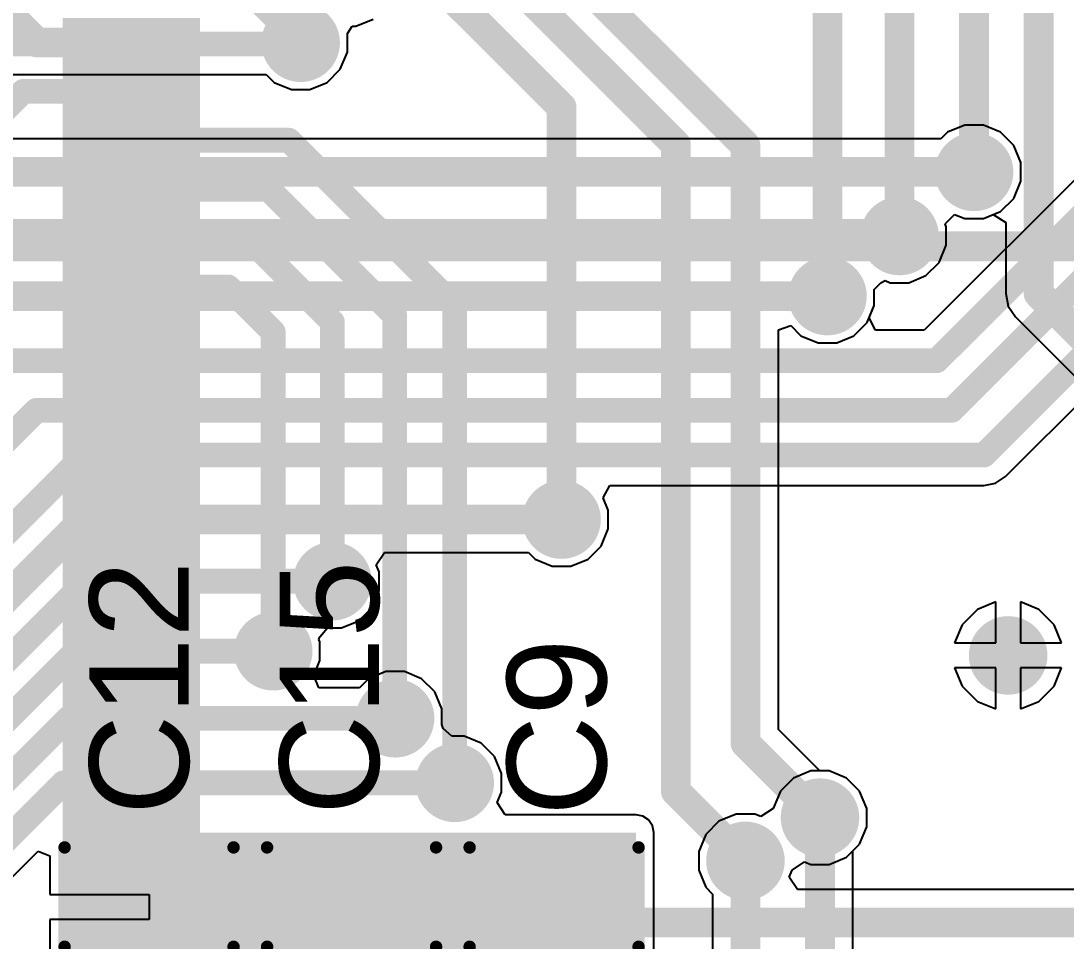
# Model space of a CAD drawing. Header units: millimetres. Extents: x -1231 to 5080, y -1243 to 680.
# Drawn here: x 71.66 to 82.35, y 16.54 to 25.95 of the extents above; entities that cross this region are included whole.
import ezdxf

# ---------------------------------------------------------------- set-up
doc = ezdxf.new("R2010")
doc.units = ezdxf.units.MM
for name, color, linetype in [('BottomLayer', 5, 'Continuous'), ('BottomPaste', 16, 'Continuous'), ('BottomSolder', 6, 'Continuous'), ('Mechanical1', 6, 'Continuous'), ('TopLayer', 1, 'Continuous'), ('TopOverlay', 2, 'Continuous'), ('TopPaste', 8, 'Continuous'), ('TopSolder', 216, 'Continuous'), ('ViaHoleLayer', 16, 'Continuous')]:
    doc.layers.add(name, color=color, linetype=linetype)
doc.styles.add('Arial', font='arial.ttf', dxfattribs={"height": 0.2})

# ---------------------------------------------------------------- blocks, each defined once
blk = doc.blocks.new('LQFP_100_B_37')
at = {"layer": 'BottomLayer'}
for points in [[(-2.84999938, -7.14999967), (-2.84999938, -8.34999981), (-3.14999878, -8.34999981), (-3.14999878, -7.14999967)], [(-2.35000038, -7.14999967), (-2.35000038, -8.34999981), (-2.64999978, -8.34999981), (-2.64999978, -7.14999967)], [(-1.84999884, -7.14999967), (-1.84999884, -8.34999981), (-2.14999824, -8.34999981), (-2.14999824, -7.14999967)], [(-1.34999984, -7.14999967), (-1.34999984, -8.34999981), (-1.64999924, -8.34999981), (-1.64999924, -7.14999967)], [(-0.8500008399999999, -7.14999967), (-0.8500008399999999, -8.34999981), (-1.15000024, -8.34999981), (-1.15000024, -7.14999967)], [(-0.3499993, -7.14999967), (-0.3499993, -8.34999981), (-0.6499986999999999, -8.34999981), (-0.6499986999999999, -7.14999967)], [(0.1499997, -7.14999967), (0.1499997, -8.34999981), (-0.1499997, -8.34999981), (-0.1499997, -7.14999967)], [(0.65000124, -7.14999967), (0.65000124, -8.34999981), (0.35000184, -8.34999981), (0.35000184, -7.14999967)], [(1.15000024, -7.14999967), (1.15000024, -8.34999981), (0.8500008399999999, -8.34999981), (0.8500008399999999, -7.14999967)], [(1.64999924, -7.14999967), (1.64999924, -8.34999981), (1.34999984, -8.34999981), (1.34999984, -7.14999967)], [(2.15000078, -7.14999967), (2.15000078, -8.34999981), (1.85000138, -8.34999981), (1.85000138, -7.14999967)], [(2.64999978, -7.14999967), (2.64999978, -8.34999981), (2.35000038, -8.34999981), (2.35000038, -7.14999967)], [(3.15000132, -7.14999967), (3.15000132, -8.34999981), (2.85000192, -8.34999981), (2.85000192, -7.14999967)], [(3.65000032, -7.14999967), (3.65000032, -8.34999981), (3.35000092, -8.34999981), (3.35000092, -7.14999967)], [(4.14999932, -7.14999967), (4.14999932, -8.34999981), (3.84999992, -8.34999981), (3.84999992, -7.14999967)], [(4.65000086, -7.14999967), (4.65000086, -8.34999981), (4.35000146, -8.34999981), (4.35000146, -7.14999967)], [(5.149999859999999, -7.14999967), (5.149999859999999, -8.34999981), (4.85000046, -8.34999981), (4.85000046, -7.14999967)], [(5.6500014, -7.14999967), (5.6500014, -8.34999981), (5.350002, -8.34999981), (5.350002, -7.14999967)], [(6.1500004, -7.14999967), (6.1500004, -8.34999981), (5.850001, -8.34999981), (5.850001, -7.14999967)]]:
    blk.add_hatch(color=5, dxfattribs=at).paths.add_polyline_path(points)
at = {"layer": 'BottomPaste'}
for points in [[(-2.84999938, -7.14999967), (-2.84999938, -8.34999981), (-3.14999878, -8.34999981), (-3.14999878, -7.14999967)], [(-2.35000038, -7.14999967), (-2.35000038, -8.34999981), (-2.64999978, -8.34999981), (-2.64999978, -7.14999967)], [(-1.84999884, -7.14999967), (-1.84999884, -8.34999981), (-2.14999824, -8.34999981), (-2.14999824, -7.14999967)], [(-1.34999984, -7.14999967), (-1.34999984, -8.34999981), (-1.64999924, -8.34999981), (-1.64999924, -7.14999967)], [(-0.8500008399999999, -7.14999967), (-0.8500008399999999, -8.34999981), (-1.15000024, -8.34999981), (-1.15000024, -7.14999967)], [(-0.3499993, -7.14999967), (-0.3499993, -8.34999981), (-0.6499986999999999, -8.34999981), (-0.6499986999999999, -7.14999967)], [(0.1499997, -7.14999967), (0.1499997, -8.34999981), (-0.1499997, -8.34999981), (-0.1499997, -7.14999967)], [(0.65000124, -7.14999967), (0.65000124, -8.34999981), (0.35000184, -8.34999981), (0.35000184, -7.14999967)], [(1.15000024, -7.14999967), (1.15000024, -8.34999981), (0.8500008399999999, -8.34999981), (0.8500008399999999, -7.14999967)], [(1.64999924, -7.14999967), (1.64999924, -8.34999981), (1.34999984, -8.34999981), (1.34999984, -7.14999967)], [(2.15000078, -7.14999967), (2.15000078, -8.34999981), (1.85000138, -8.34999981), (1.85000138, -7.14999967)], [(2.64999978, -7.14999967), (2.64999978, -8.34999981), (2.35000038, -8.34999981), (2.35000038, -7.14999967)], [(3.15000132, -7.14999967), (3.15000132, -8.34999981), (2.85000192, -8.34999981), (2.85000192, -7.14999967)], [(3.65000032, -7.14999967), (3.65000032, -8.34999981), (3.35000092, -8.34999981), (3.35000092, -7.14999967)], [(4.14999932, -7.14999967), (4.14999932, -8.34999981), (3.84999992, -8.34999981), (3.84999992, -7.14999967)], [(4.65000086, -7.14999967), (4.65000086, -8.34999981), (4.35000146, -8.34999981), (4.35000146, -7.14999967)], [(5.149999859999999, -7.14999967), (5.149999859999999, -8.34999981), (4.85000046, -8.34999981), (4.85000046, -7.14999967)], [(5.6500014, -7.14999967), (5.6500014, -8.34999981), (5.350002, -8.34999981), (5.350002, -7.14999967)], [(6.1500004, -7.14999967), (6.1500004, -8.34999981), (5.850001, -8.34999981), (5.850001, -7.14999967)]]:
    blk.add_hatch(color=16, dxfattribs=at).paths.add_polyline_path(points)
at = {"layer": 'BottomSolder'}
for points in [[(-2.74839938, -7.048399669999999), (-2.74839938, -8.45159981), (-3.25159878, -8.45159981), (-3.25159878, -7.048399669999999)], [(-2.24840038, -7.048399669999999), (-2.24840038, -8.45159981), (-2.75159978, -8.45159981), (-2.75159978, -7.048399669999999)], [(-1.74839884, -7.048399669999999), (-1.74839884, -8.45159981), (-2.25159824, -8.45159981), (-2.25159824, -7.048399669999999)], [(-1.24839984, -7.048399669999999), (-1.24839984, -8.45159981), (-1.75159924, -8.45159981), (-1.75159924, -7.048399669999999)], [(-0.74840084, -7.048399669999999), (-0.74840084, -8.45159981), (-1.25160024, -8.45159981), (-1.25160024, -7.048399669999999)], [(-0.2483993, -7.048399669999999), (-0.2483992999999999, -8.45159981), (-0.7515987, -8.45159981), (-0.7515987, -7.048399669999999)], [(0.2515997, -7.048399669999999), (0.2515997, -8.45159981), (-0.2515997, -8.45159981), (-0.2515997, -7.048399669999999)], [(0.75160124, -7.048399669999999), (0.75160124, -8.45159981), (0.24840184, -8.45159981), (0.24840184, -7.048399669999999)], [(1.25160024, -7.048399669999999), (1.25160024, -8.45159981), (0.74840084, -8.45159981), (0.74840084, -7.048399669999999)], [(1.75159924, -7.048399669999999), (1.75159924, -8.45159981), (1.24839984, -8.45159981), (1.24839984, -7.048399669999999)], [(2.25160078, -7.048399669999999), (2.25160078, -8.45159981), (1.74840138, -8.45159981), (1.74840138, -7.048399669999999)], [(2.75159978, -7.048399669999999), (2.75159978, -8.45159981), (2.24840038, -8.45159981), (2.24840038, -7.048399669999999)], [(3.25160132, -7.048399669999999), (3.25160132, -8.45159981), (2.74840192, -8.45159981), (2.74840192, -7.048399669999999)], [(3.75160032, -7.048399669999999), (3.75160032, -8.45159981), (3.24840092, -8.45159981), (3.24840092, -7.048399669999999)], [(4.25159932, -7.048399669999999), (4.25159932, -8.45159981), (3.74839992, -8.45159981), (3.74839992, -7.048399669999999)], [(4.75160086, -7.048399669999999), (4.75160086, -8.45159981), (4.248401459999999, -8.45159981), (4.248401459999999, -7.048399669999999)], [(5.25159986, -7.048399669999999), (5.25159986, -8.45159981), (4.74840046, -8.45159981), (4.74840046, -7.048399669999999)], [(5.7516014, -7.048399669999999), (5.7516014, -8.45159981), (5.248402, -8.45159981), (5.248402, -7.048399669999999)], [(6.2516004, -7.048399669999999), (6.2516004, -8.45159981), (5.748400999999999, -8.45159981), (5.748400999999999, -7.048399669999999)]]:
    blk.add_hatch(color=6, dxfattribs=at).paths.add_polyline_path(points)
blk = doc.blocks.new('CAP_0805_63')
at = {"layer": 'TopLayer'}
for points in [[(-1.524, 0.7619999999999999), (-0.508, 0.7619999999999999), (-0.508, -0.7619999999999999), (-1.524, -0.7619999999999999)], [(0.508, 0.7619999999999999), (1.524, 0.7619999999999999), (1.524, -0.7619999999999999), (0.508, -0.7619999999999999)]]:
    blk.add_hatch(color=1, dxfattribs=at).paths.add_polyline_path(points)
at = {"layer": 'TopPaste'}
for points in [[(-1.524, 0.7619999999999999), (-0.508, 0.7619999999999999), (-0.508, -0.7619999999999999), (-1.524, -0.7619999999999999)], [(0.508, 0.7619999999999999), (1.524, 0.7619999999999999), (1.524, -0.7619999999999999), (0.508, -0.7619999999999999)]]:
    blk.add_hatch(color=8, dxfattribs=at).paths.add_polyline_path(points)
at = {"layer": 'TopSolder'}
for points in [[(-1.59399986, 0.8319998599999999), (-0.4380001399999999, 0.8319998599999999), (-0.4380001399999999, -0.8319998599999999), (-1.59399986, -0.8319998599999999)], [(0.4380001399999999, 0.8319998599999999), (1.59399986, 0.8319998599999999), (1.59399986, -0.8319998599999999), (0.4380001399999999, -0.8319998599999999)]]:
    blk.add_hatch(color=216, dxfattribs=at).paths.add_polyline_path(points)
at = {"layer": 'TopOverlay', "const_width": 0.127}
for points in [[(-0.6096, 0.8636), (-1.6256, 0.8636)], [(-1.6256, -0.8636), (-1.6256, 0.8636)], [(1.6256, 0.8636), (0.6096, 0.8636)], [(1.6256, -0.8636), (1.6256, 0.8636)], [(-0.6096, -0.8636), (-1.6256, -0.8636)], [(1.6256, -0.8636), (0.6096, -0.8636)]]:
    blk.add_lwpolyline(points, dxfattribs=at)
at = {"layer": 'TopOverlay', "const_width": 0.0635}
for points in [[(-1.65735, 0.8636, 1), (-1.59385, 0.8636, 1)], [(-1.65735, 0.8636, 1), (-1.59385, 0.8636, 1)], [(-0.64135, 0.8636, 1), (-0.57785, 0.8636, 1)], [(0.57785, 0.8636, 1), (0.64135, 0.8636, 1)], [(1.59385, 0.8636, 1), (1.65735, 0.8636, 1)], [(1.59385, 0.8636, 1), (1.65735, 0.8636, 1)], [(-1.65735, -0.8636, 1), (-1.59385, -0.8636, 1)], [(-1.65735, -0.8636, 1), (-1.59385, -0.8636, 1)], [(-0.64135, -0.8636, 1), (-0.57785, -0.8636, 1)], [(0.57785, -0.8636, 1), (0.64135, -0.8636, 1)], [(1.59385, -0.8636, 1), (1.65735, -0.8636, 1)], [(1.59385, -0.8636, 1), (1.65735, -0.8636, 1)]]:
    blk.add_lwpolyline(points, format="xyb", close=True, dxfattribs=at)
blk = doc.blocks.new('CAP_0805_66')
at = {"layer": 'TopLayer'}
for points in [[(-1.524, 0.7619999999999999), (-0.508, 0.7619999999999999), (-0.508, -0.7619999999999999), (-1.524, -0.7619999999999999)], [(0.508, 0.7619999999999999), (1.524, 0.7619999999999999), (1.524, -0.7619999999999999), (0.508, -0.7619999999999999)]]:
    blk.add_hatch(color=1, dxfattribs=at).paths.add_polyline_path(points)
at = {"layer": 'TopPaste'}
for points in [[(-1.524, 0.7619999999999999), (-0.508, 0.7619999999999999), (-0.508, -0.7619999999999999), (-1.524, -0.7619999999999999)], [(0.508, 0.7619999999999999), (1.524, 0.7619999999999999), (1.524, -0.7619999999999999), (0.508, -0.7619999999999999)]]:
    blk.add_hatch(color=8, dxfattribs=at).paths.add_polyline_path(points)
at = {"layer": 'TopSolder'}
for points in [[(-1.59399986, 0.8319998599999999), (-0.4380001399999999, 0.8319998599999999), (-0.4380001399999999, -0.8319998599999999), (-1.59399986, -0.8319998599999999)], [(0.4380001399999999, 0.8319998599999999), (1.59399986, 0.8319998599999999), (1.59399986, -0.8319998599999999), (0.4380001399999999, -0.8319998599999999)]]:
    blk.add_hatch(color=216, dxfattribs=at).paths.add_polyline_path(points)
at = {"layer": 'TopOverlay', "const_width": 0.127}
for points in [[(-1.6256, -0.8636), (-1.6256, 0.8636)], [(-0.6096, 0.8636), (-1.6256, 0.8636)], [(1.6256, 0.8636), (0.6096, 0.8636)], [(1.6256, -0.8636), (1.6256, 0.8636)], [(-0.6096, -0.8636), (-1.6256, -0.8636)], [(1.6256, -0.8636), (0.6096, -0.8636)]]:
    blk.add_lwpolyline(points, dxfattribs=at)
at = {"layer": 'TopOverlay', "const_width": 0.0635}
for points in [[(-1.65735, 0.8636, 1), (-1.59385, 0.8636, 1)], [(-1.65735, 0.8636, 1), (-1.59385, 0.8636, 1)], [(-0.64135, 0.8636, 1), (-0.57785, 0.8636, 1)], [(0.57785, 0.8636, 1), (0.64135, 0.8636, 1)], [(1.59385, 0.8636, 1), (1.65735, 0.8636, 1)], [(1.59385, 0.8636, 1), (1.65735, 0.8636, 1)], [(-1.65735, -0.8636, 1), (-1.59385, -0.8636, 1)], [(-1.65735, -0.8636, 1), (-1.59385, -0.8636, 1)], [(-0.64135, -0.8636, 1), (-0.57785, -0.8636, 1)], [(0.57785, -0.8636, 1), (0.64135, -0.8636, 1)], [(1.59385, -0.8636, 1), (1.65735, -0.8636, 1)], [(1.59385, -0.8636, 1), (1.65735, -0.8636, 1)]]:
    blk.add_lwpolyline(points, format="xyb", close=True, dxfattribs=at)
blk = doc.blocks.new('CAP_0805_69')
at = {"layer": 'TopLayer'}
for points in [[(-1.524, 0.7619999999999999), (-0.508, 0.7619999999999999), (-0.508, -0.7619999999999999), (-1.524, -0.7619999999999999)], [(0.508, 0.7619999999999999), (1.524, 0.7619999999999999), (1.524, -0.7619999999999999), (0.508, -0.7619999999999999)]]:
    blk.add_hatch(color=1, dxfattribs=at).paths.add_polyline_path(points)
at = {"layer": 'TopPaste'}
for points in [[(-1.524, 0.7619999999999999), (-0.508, 0.7619999999999999), (-0.508, -0.7619999999999999), (-1.524, -0.7619999999999999)], [(0.508, 0.7619999999999999), (1.524, 0.7619999999999999), (1.524, -0.7619999999999999), (0.508, -0.7619999999999999)]]:
    blk.add_hatch(color=8, dxfattribs=at).paths.add_polyline_path(points)
at = {"layer": 'TopSolder'}
for points in [[(-1.59399986, 0.8319998599999999), (-0.4380001399999999, 0.8319998599999999), (-0.4380001399999999, -0.8319998599999999), (-1.59399986, -0.8319998599999999)], [(0.4380001399999999, 0.8319998599999999), (1.59399986, 0.8319998599999999), (1.59399986, -0.8319998599999999), (0.4380001399999999, -0.8319998599999999)]]:
    blk.add_hatch(color=216, dxfattribs=at).paths.add_polyline_path(points)
at = {"layer": 'TopOverlay', "const_width": 0.127}
for points in [[(-0.6096, 0.8636), (-1.6256, 0.8636)], [(-1.6256, -0.8636), (-1.6256, 0.8636)], [(1.6256, 0.8636), (0.6096, 0.8636)], [(1.6256, -0.8636), (1.6256, 0.8636)], [(-0.6096, -0.8636), (-1.6256, -0.8636)], [(1.6256, -0.8636), (0.6096, -0.8636)]]:
    blk.add_lwpolyline(points, dxfattribs=at)
at = {"layer": 'TopOverlay', "const_width": 0.0635}
for points in [[(-1.65735, 0.8636, 1), (-1.59385, 0.8636, 1)], [(-1.65735, 0.8636, 1), (-1.59385, 0.8636, 1)], [(-0.64135, 0.8636, 1), (-0.57785, 0.8636, 1)], [(0.57785, 0.8636, 1), (0.64135, 0.8636, 1)], [(1.59385, 0.8636, 1), (1.65735, 0.8636, 1)], [(1.59385, 0.8636, 1), (1.65735, 0.8636, 1)], [(-1.65735, -0.8636, 1), (-1.59385, -0.8636, 1)], [(-1.65735, -0.8636, 1), (-1.59385, -0.8636, 1)], [(-0.64135, -0.8636, 1), (-0.57785, -0.8636, 1)], [(0.57785, -0.8636, 1), (0.64135, -0.8636, 1)], [(1.59385, -0.8636, 1), (1.65735, -0.8636, 1)], [(1.59385, -0.8636, 1), (1.65735, -0.8636, 1)]]:
    blk.add_lwpolyline(points, format="xyb", close=True, dxfattribs=at)

msp = doc.modelspace()

# ---------------------------------------------------------------- hatches: boundary and pattern name
at = {"layer": 'BottomLayer'}
h = msp.add_hatch(color=5, dxfattribs=at)
edge = h.paths.add_edge_path()
edge.add_arc((74.5236, 25.7302), 0.2999994, 0, 360)
h = msp.add_hatch(color=5, dxfattribs=at)
edge = h.paths.add_edge_path()
edge.add_arc((81.407, 24.4094), 0.2999994, 0, 360)
h = msp.add_hatch(color=5, dxfattribs=at)
edge = h.paths.add_edge_path()
edge.add_arc((80.645, 23.7538006), 0.2999994, 0, 360)
h = msp.add_hatch(color=5, dxfattribs=at)
edge = h.paths.add_edge_path()
edge.add_arc((79.90839999999999, 23.1394), 0.2999994, 0, 360)
h = msp.add_hatch(color=5, dxfattribs=at)
edge = h.paths.add_edge_path()
edge.add_arc((77.1906, 20.8534), 0.2999994, 0, 360)
h = msp.add_hatch(color=5, dxfattribs=at)
edge = h.paths.add_edge_path()
edge.add_arc((74.84759731999999, 20.2232006), 0.2999994, 0, 360)
h = msp.add_hatch(color=5, dxfattribs=at)
edge = h.paths.add_edge_path()
edge.add_arc((74.24279791999999, 19.5072), 0.2999994, 0, 360)
h = msp.add_hatch(color=5, dxfattribs=at)
edge = h.paths.add_edge_path()
edge.add_arc((81.75520098, 19.464401), 0.2999994, 0, 360)
h = msp.add_hatch(color=5, dxfattribs=at)
edge = h.paths.add_edge_path()
edge.add_arc((75.4888, 18.8214), 0.2999994, 0, 360)
h = msp.add_hatch(color=5, dxfattribs=at)
edge = h.paths.add_edge_path()
edge.add_arc((76.0984, 18.161), 0.2999994, 0, 360)
h = msp.add_hatch(color=5, dxfattribs=at)
edge = h.paths.add_edge_path()
edge.add_arc((79.83219999999999, 17.8054), 0.2999994, 0, 360)
h = msp.add_hatch(color=5, dxfattribs=at)
edge = h.paths.add_edge_path()
edge.add_arc((79.0702, 17.3631987), 0.2999994, 0, 360)
at = {"layer": 'BottomSolder'}
h = msp.add_hatch(color=6, dxfattribs=at)
edge = h.paths.add_edge_path()
edge.add_arc((74.5236, 25.7302), 0.4015993999999999, 0, 360)
h = msp.add_hatch(color=6, dxfattribs=at)
edge = h.paths.add_edge_path()
edge.add_arc((81.407, 24.4094), 0.4015993999999999, 0, 360)
h = msp.add_hatch(color=6, dxfattribs=at)
edge = h.paths.add_edge_path()
edge.add_arc((80.645, 23.7538006), 0.4015993999999999, 0, 360)
h = msp.add_hatch(color=6, dxfattribs=at)
edge = h.paths.add_edge_path()
edge.add_arc((79.90839999999999, 23.1394), 0.4015993999999999, 0, 360)
h = msp.add_hatch(color=6, dxfattribs=at)
edge = h.paths.add_edge_path()
edge.add_arc((77.1906, 20.8534), 0.4015993999999999, 0, 360)
h = msp.add_hatch(color=6, dxfattribs=at)
edge = h.paths.add_edge_path()
edge.add_arc((74.84759731999999, 20.2232006), 0.4015993999999999, 0, 360)
h = msp.add_hatch(color=6, dxfattribs=at)
edge = h.paths.add_edge_path()
edge.add_arc((74.24279791999999, 19.5072), 0.4015993999999999, 0, 360)
h = msp.add_hatch(color=6, dxfattribs=at)
edge = h.paths.add_edge_path()
edge.add_arc((81.75520098, 19.464401), 0.4015993999999999, 0, 360)
h = msp.add_hatch(color=6, dxfattribs=at)
edge = h.paths.add_edge_path()
edge.add_arc((75.4888, 18.8214), 0.4015993999999999, 0, 360)
h = msp.add_hatch(color=6, dxfattribs=at)
edge = h.paths.add_edge_path()
edge.add_arc((76.0984, 18.161), 0.4015993999999999, 0, 360)
h = msp.add_hatch(color=6, dxfattribs=at)
edge = h.paths.add_edge_path()
edge.add_arc((79.83219999999999, 17.8054), 0.4015993999999999, 0, 360)
h = msp.add_hatch(color=6, dxfattribs=at)
edge = h.paths.add_edge_path()
edge.add_arc((79.0702, 17.3631987), 0.4015993999999999, 0, 360)
at = {"layer": 'TopLayer'}
h = msp.add_hatch(color=1, dxfattribs=at)
edge = h.paths.add_edge_path()
edge.add_arc((74.5236, 25.7302), 0.2999994, 0, 360)
h = msp.add_hatch(color=1, dxfattribs=at)
edge = h.paths.add_edge_path()
edge.add_arc((81.407, 24.4094), 0.2999994, 0, 360)
h = msp.add_hatch(color=1, dxfattribs=at)
edge = h.paths.add_edge_path()
edge.add_arc((80.645, 23.7538006), 0.2999994, 0, 360)
h = msp.add_hatch(color=1, dxfattribs=at)
edge = h.paths.add_edge_path()
edge.add_arc((79.90839999999999, 23.1394), 0.2999994, 0, 360)
h = msp.add_hatch(color=1, dxfattribs=at)
edge = h.paths.add_edge_path()
edge.add_arc((77.1906, 20.8534), 0.2999994, 0, 360)
h = msp.add_hatch(color=1, dxfattribs=at)
edge = h.paths.add_edge_path()
edge.add_arc((74.84759731999999, 20.2232006), 0.2999994, 0, 360)
h = msp.add_hatch(color=1, dxfattribs=at)
edge = h.paths.add_edge_path()
edge.add_arc((74.24279791999999, 19.5072), 0.2999994, 0, 360)
h = msp.add_hatch(color=1, dxfattribs=at)
edge = h.paths.add_edge_path()
edge.add_arc((81.75520098, 19.464401), 0.2999994, 0, 360)
h = msp.add_hatch(color=1, dxfattribs=at)
edge = h.paths.add_edge_path()
edge.add_arc((75.4888, 18.8214), 0.2999994, 0, 360)
h = msp.add_hatch(color=1, dxfattribs=at)
edge = h.paths.add_edge_path()
edge.add_arc((76.0984, 18.161), 0.2999994, 0, 360)
h = msp.add_hatch(color=1, dxfattribs=at)
edge = h.paths.add_edge_path()
edge.add_arc((79.83219999999999, 17.8054), 0.2999994, 0, 360)
msp.add_hatch(color=1, dxfattribs=at).paths.add_polyline_path([(72.18679999999999, 15.7734), (77.95259999999999, 15.7734), (77.95259999999999, 17.653), (72.18679999999999, 17.653)])
h = msp.add_hatch(color=1, dxfattribs=at)
edge = h.paths.add_edge_path()
edge.add_arc((79.0702, 17.3631987), 0.2999994, 0, 360)
at = {"layer": 'TopSolder'}
h = msp.add_hatch(color=216, dxfattribs=at)
edge = h.paths.add_edge_path()
edge.add_arc((74.5236, 25.7302), 0.4015993999999999, 0, 360)
h = msp.add_hatch(color=216, dxfattribs=at)
edge = h.paths.add_edge_path()
edge.add_arc((81.407, 24.4094), 0.4015993999999999, 0, 360)
h = msp.add_hatch(color=216, dxfattribs=at)
edge = h.paths.add_edge_path()
edge.add_arc((80.645, 23.7538006), 0.4015993999999999, 0, 360)
h = msp.add_hatch(color=216, dxfattribs=at)
edge = h.paths.add_edge_path()
edge.add_arc((79.90839999999999, 23.1394), 0.4015993999999999, 0, 360)
h = msp.add_hatch(color=216, dxfattribs=at)
edge = h.paths.add_edge_path()
edge.add_arc((77.1906, 20.8534), 0.4015993999999999, 0, 360)
h = msp.add_hatch(color=216, dxfattribs=at)
edge = h.paths.add_edge_path()
edge.add_arc((74.84759731999999, 20.2232006), 0.4015993999999999, 0, 360)
h = msp.add_hatch(color=216, dxfattribs=at)
edge = h.paths.add_edge_path()
edge.add_arc((74.24279791999999, 19.5072), 0.4015993999999999, 0, 360)
h = msp.add_hatch(color=216, dxfattribs=at)
edge = h.paths.add_edge_path()
edge.add_arc((81.75520098, 19.464401), 0.4015993999999999, 0, 360)
h = msp.add_hatch(color=216, dxfattribs=at)
edge = h.paths.add_edge_path()
edge.add_arc((75.4888, 18.8214), 0.4015993999999999, 0, 360)
h = msp.add_hatch(color=216, dxfattribs=at)
edge = h.paths.add_edge_path()
edge.add_arc((76.0984, 18.161), 0.4015993999999999, 0, 360)
h = msp.add_hatch(color=216, dxfattribs=at)
edge = h.paths.add_edge_path()
edge.add_arc((79.83219999999999, 17.8054), 0.4015993999999999, 0, 360)
h = msp.add_hatch(color=216, dxfattribs=at)
edge = h.paths.add_edge_path()
edge.add_arc((79.0702, 17.3631987), 0.4015993999999999, 0, 360)
at = {"layer": 'ViaHoleLayer'}
h = msp.add_hatch(color=16, dxfattribs=at)
edge = h.paths.add_edge_path()
edge.add_arc((74.5236, 25.7302), 0.1499997, 0, 360)
h = msp.add_hatch(color=16, dxfattribs=at)
edge = h.paths.add_edge_path()
edge.add_arc((81.407, 24.4094), 0.1499997, 0, 360)
h = msp.add_hatch(color=16, dxfattribs=at)
edge = h.paths.add_edge_path()
edge.add_arc((80.645, 23.7538006), 0.1499997, 0, 360)
h = msp.add_hatch(color=16, dxfattribs=at)
edge = h.paths.add_edge_path()
edge.add_arc((79.90839999999999, 23.1394), 0.1499997, 0, 360)
h = msp.add_hatch(color=16, dxfattribs=at)
edge = h.paths.add_edge_path()
edge.add_arc((77.1906, 20.8534), 0.1499997, 0, 360)
h = msp.add_hatch(color=16, dxfattribs=at)
edge = h.paths.add_edge_path()
edge.add_arc((74.84759731999999, 20.2232006), 0.1499997, 0, 360)
h = msp.add_hatch(color=16, dxfattribs=at)
edge = h.paths.add_edge_path()
edge.add_arc((74.24279791999999, 19.5072), 0.1499997, 0, 360)
h = msp.add_hatch(color=16, dxfattribs=at)
edge = h.paths.add_edge_path()
edge.add_arc((81.75520098, 19.464401), 0.1499997, 0, 360)
h = msp.add_hatch(color=16, dxfattribs=at)
edge = h.paths.add_edge_path()
edge.add_arc((75.4888, 18.8214), 0.1499997, 0, 360)
h = msp.add_hatch(color=16, dxfattribs=at)
edge = h.paths.add_edge_path()
edge.add_arc((76.0984, 18.161), 0.1499997, 0, 360)
h = msp.add_hatch(color=16, dxfattribs=at)
edge = h.paths.add_edge_path()
edge.add_arc((79.83219999999999, 17.8054), 0.1499997, 0, 360)
h = msp.add_hatch(color=16, dxfattribs=at)
edge = h.paths.add_edge_path()
edge.add_arc((79.0702, 17.3631987), 0.1499997, 0, 360)

# ---------------------------------------------------------------- linework, layer by layer
at = {"layer": 'BottomLayer'}
for p, q in [((81.1109757, 23.87738684), (81.20817896, 23.97458756)), ((81.20817896, 23.97458756), (81.31196082, 23.9316006)), ((81.31196082, 23.9316006), (81.50203918, 23.9316006)), ((81.50203918, 23.9316006), (81.60372808, 23.97372142)), ((81.60372808, 23.97372142), (81.73073061999999, 23.89148384)), ((81.1227994, 23.84883978), (81.1109757, 23.87738684)), ((81.1227994, 23.65876142), (81.1227994, 23.84883978)), ((81.73073061999999, 23.89148384), (81.73073061999999, 23.1648)), ((81.05005888, 23.48314836), (81.1227994, 23.65876142)), ((80.91565224, 23.34874172), (81.05005888, 23.48314836)), ((80.45455588, 23.2733469), (80.49743616, 23.2977563)), ((80.49743616, 23.2977563), (80.54996082, 23.2760012)), ((80.74003918, 23.2760012), (80.91565224, 23.34874172)), ((80.3861994, 23.2063671), (80.45455588, 23.2733469)), ((80.3861994, 23.04436082), (80.3861994, 23.2063671)), ((80.54996082, 23.2760012), (80.74003918, 23.2760012)), ((81.73073061999999, 23.1648), (81.75635922, 23.03596104)), ((80.31345888, 22.86874776), (80.3861994, 23.04436082)), ((81.75635922, 23.03596104), (81.82933849999999, 22.9267385)), ((80.17905224, 22.73434112), (80.31345888, 22.86874776)), ((81.82933849999999, 22.9267385), (83.26113903999999, 21.49493796)), ((79.40686938, 22.79504458), (79.53386938, 22.8382195)), ((79.40686938, 18.70685362), (79.40686938, 22.79504458)), ((79.53386938, 22.8382195), (79.63774776, 22.73434112)), ((79.63774776, 22.73434112), (79.81336082, 22.6616006)), ((79.81336082, 22.6616006), (80.00343917999999, 22.6616006)), ((80.00343917999999, 22.6616006), (80.17905224, 22.73434112)), ((81.62820098, 20.0114408), (81.44138652, 19.9340597)), ((81.62820098, 19.591401), (81.62820098, 20.0114408)), ((82.06901544, 19.9340597), (81.88220098, 20.0114408)), ((81.88220098, 20.0114408), (81.88220098, 19.591401)), ((81.44138652, 19.9340597), (81.28554228, 19.77821546)), ((82.22485968, 19.77821546), (82.06901544, 19.9340597)), ((81.28554228, 19.77821546), (81.20816118, 19.591401)), ((82.30224077999999, 19.591401), (82.22485968, 19.77821546)), ((81.20816118, 19.591401), (81.62820098, 19.591401)), ((81.88220098, 19.591401), (82.30224077999999, 19.591401)), ((81.62820098, 19.337401), (81.20816118, 19.337401)), ((81.20816118, 19.337401), (81.28554228, 19.15058654)), ((81.62820098, 18.9173612), (81.62820098, 19.337401)), ((82.30224077999999, 19.337401), (81.88220098, 19.337401)), ((81.88220098, 19.337401), (81.88220098, 18.9173612)), ((82.22485968, 19.15058654), (82.30224077999999, 19.337401)), ((81.28554228, 19.15058654), (81.44138652, 18.9947423)), ((82.06901544, 18.9947423), (82.22485968, 19.15058654)), ((81.44138652, 18.9947423), (81.62820098, 18.9173612)), ((81.88220098, 18.9173612), (82.06901544, 18.9947423)), ((79.83052359999999, 18.2831994), (79.40686938, 18.70685362)), ((79.92723918, 18.2831994), (79.83052359999999, 18.2831994)), ((80.10285223999999, 18.21045888), (79.92723918, 18.2831994)), ((80.23725888, 18.07605224), (80.10285223999999, 18.21045888)), ((80.3099994, 17.90043918), (80.23725888, 18.07605224)), ((80.3099994, 17.71036082), (80.3099994, 17.90043918)), ((80.23725888, 17.53474776), (80.3099994, 17.71036082)), ((80.10285223999999, 17.40034112), (80.23725888, 17.53474776)), ((79.5479994, 17.26848718), (79.67500194, 17.35334858)), ((79.67500194, 17.35334858), (79.73716081999999, 17.3276006)), ((79.73716081999999, 17.3276006), (79.92723918, 17.3276006)), ((79.92723918, 17.3276006), (80.10285223999999, 17.40034112)), ((79.51838808, 17.19667122), (79.5479994, 17.26815952)), ((79.5479994, 17.26815952), (79.5479994, 17.26848718)), ((79.60324693999999, 17.06966868), (79.51838808, 17.19667122)), ((82.55734568, 17.06966868), (79.60324693999999, 17.06966868))]:
    msp.add_line(p, q, dxfattribs=at)
for points, const_width in [([(74.54339929999999, 29.20639828), (79.0702, 24.67959758)], 0.3048), ([(75.31720268, 27.73059732), (78.359, 24.6888)], 0.3048), ([(81.407, 24.4094), (81.407, 27.59357448)], 0.3048), ([(79.90839999999999, 23.1394), (79.90839999999999, 27.45997048)], 0.3048), ([(80.645, 23.7744), (80.645, 27.51407248)], 0.3048), ([(75.02963658, 27.23299862), (77.1906, 25.0720352)], 0.3048), ([(82.06739999999999, 23.1648), (82.06739999999999, 27.1272)], 0.3048), ([(70.92950253999999, 26.6319), (71.82840346, 25.73299908)], 0.3048), ([(74.02079938, 26.23300062), (74.5236, 25.7302)], 0.254), ([(71.82840346, 25.73299908), (72.79340026, 25.73299908)], 0.3048), ([(71.4502, 24.9936), (71.68960007999999, 25.23300008)], 0.254), ([(71.68960007999999, 25.23300008), (72.79340026, 25.23300008)], 0.254), ([(77.1906, 20.8534), (77.1906, 25.0720352)], 0.3048), ([(72.79340026, 24.73299854), (74.40320145999999, 24.73299854)], 0.254), ([(74.40320145999999, 24.73299854), (76.0984, 23.0378)], 0.254), ([(78.359, 18.0743987), (78.359, 24.6888)], 0.3048), ([(79.0702, 18.5674), (79.0702, 24.67959758)], 0.3048), ([(72.79340026, 24.23299954), (74.19609494, 24.23299954)], 0.254), ([(74.19609494, 24.23299954), (75.4839994, 22.94509508)], 0.254), ([(72.79340026, 23.73300054), (73.98898842, 23.73300054)], 0.254), ([(73.98898842, 23.73300054), (74.84759731999999, 22.87439164)], 0.254), ([(72.79340026, 23.232999), (73.78187935999999, 23.232999)], 0.254), ([(73.78187935999999, 23.232999), (74.24279791999999, 22.77208044)], 0.254), ([(82.06739999999999, 23.1648), (83.49920053999999, 21.73299946)], 0.3048), ([(76.0984, 18.161), (76.0984, 23.0378)], 0.254), ([(74.84759731999999, 20.2232006), (74.84759731999999, 22.87439164)], 0.254), ([(75.4839994, 18.8214), (75.4839994, 22.94509508)], 0.254), ([(74.24279791999999, 19.5072), (74.24279791999999, 22.77208044)], 0.254), ([(79.0702, 18.5674), (79.83219999999999, 17.8054)], 0.3048), ([(78.359, 18.0743987), (79.0702, 17.3631987)], 0.3048), ([(72.79340026, 16.7329993), (82.6967993, 16.7329993)], 0.3048)]:
    msp.add_lwpolyline(points, dxfattribs=dict(at, const_width=const_width))
for points, const_width in [([(71.75220346, 25.73299908, 1), (71.90460345999999, 25.73299908, 1)], 0.1524), ([(71.75220346, 25.73299908, 1), (71.90460345999999, 25.73299908, 1)], 0.1524), ([(72.71720026, 25.73299908, 1), (72.86960026, 25.73299908, 1)], 0.1524), ([(74.4601, 25.7302, 1), (74.58709999999999, 25.7302, 1)], 0.127), ([(71.62610008, 25.23300008, 1), (71.75310008, 25.23300008, 1)], 0.127), ([(71.62610008, 25.23300008, 1), (71.75310008, 25.23300008, 1)], 0.127), ([(72.72990026, 25.23300008, 1), (72.85690026, 25.23300008, 1)], 0.127), ([(77.1144, 25.0720352, 1), (77.26679999999999, 25.0720352, 1)], 0.1524), ([(77.1144, 25.0720352, 1), (77.26679999999999, 25.0720352, 1)], 0.1524), ([(72.72990026, 24.73299854, 1), (72.85690026, 24.73299854, 1)], 0.127), ([(74.33970146, 24.73299854, 1), (74.46670146, 24.73299854, 1)], 0.127), ([(74.33970146, 24.73299854, 1), (74.46670146, 24.73299854, 1)], 0.127), ([(78.2828, 24.6888, 1), (78.4352, 24.6888, 1)], 0.1524), ([(78.2828, 24.6888, 1), (78.4352, 24.6888, 1)], 0.1524), ([(78.99399999999999, 24.67959758, 1), (79.1464, 24.67959758, 1)], 0.1524), ([(78.99399999999999, 24.67959758, 1), (79.1464, 24.67959758, 1)], 0.1524), ([(81.3308, 24.4094, 1), (81.4832, 24.4094, 1)], 0.1524), ([(72.72990026, 24.23299954, 1), (72.85690026, 24.23299954, 1)], 0.127), ([(74.13259493999999, 24.23299954, 1), (74.25959494, 24.23299954, 1)], 0.127), ([(74.13259493999999, 24.23299954, 1), (74.25959494, 24.23299954, 1)], 0.127), ([(72.72990026, 23.73300054, 1), (72.85690026, 23.73300054, 1)], 0.127), ([(73.92548842000001, 23.73300054, 1), (74.05248842, 23.73300054, 1)], 0.127), ([(73.92548842000001, 23.73300054, 1), (74.05248842, 23.73300054, 1)], 0.127), ([(80.5688, 23.7744, 1), (80.7212, 23.7744, 1)], 0.1524), ([(72.72990026, 23.232999, 1), (72.85690026, 23.232999, 1)], 0.127), ([(73.71837935999999, 23.232999, 1), (73.84537936, 23.232999, 1)], 0.127), ([(73.71837935999999, 23.232999, 1), (73.84537936, 23.232999, 1)], 0.127), ([(79.83219999999999, 23.1394, 1), (79.9846, 23.1394, 1)], 0.1524), ([(81.9912, 23.1648, 1), (82.14359999999999, 23.1648, 1)], 0.1524), ([(81.9912, 23.1648, 1), (82.14359999999999, 23.1648, 1)], 0.1524), ([(76.0349, 23.0378, 1), (76.16189999999999, 23.0378, 1)], 0.127), ([(76.0349, 23.0378, 1), (76.16189999999999, 23.0378, 1)], 0.127), ([(74.78409732, 22.87439164, 1), (74.91109732, 22.87439164, 1)], 0.127), ([(74.78409732, 22.87439164, 1), (74.91109732, 22.87439164, 1)], 0.127), ([(75.4204994, 22.94509508, 1), (75.5474994, 22.94509508, 1)], 0.127), ([(75.4204994, 22.94509508, 1), (75.5474994, 22.94509508, 1)], 0.127), ([(74.17929792, 22.77208044, 1), (74.30629792, 22.77208044, 1)], 0.127), ([(74.17929792, 22.77208044, 1), (74.30629792, 22.77208044, 1)], 0.127), ([(77.1144, 20.8534, 1), (77.26679999999999, 20.8534, 1)], 0.1524), ([(74.78409732, 20.2232006, 1), (74.91109732, 20.2232006, 1)], 0.127), ([(74.17929792, 19.5072, 1), (74.30629792, 19.5072, 1)], 0.127), ([(75.4204994, 18.8214, 1), (75.5474994, 18.8214, 1)], 0.127), ([(78.99399999999999, 18.5674, 1), (79.1464, 18.5674, 1)], 0.1524), ([(78.99399999999999, 18.5674, 1), (79.1464, 18.5674, 1)], 0.1524), ([(76.0349, 18.161, 1), (76.16189999999999, 18.161, 1)], 0.127), ([(78.2828, 18.0743987, 1), (78.4352, 18.0743987, 1)], 0.1524), ([(78.2828, 18.0743987, 1), (78.4352, 18.0743987, 1)], 0.1524), ([(79.756, 17.8054, 1), (79.90839999999999, 17.8054, 1)], 0.1524), ([(78.99399999999999, 17.3631987, 1), (79.1464, 17.3631987, 1)], 0.1524), ([(72.71720026, 16.7329993, 1), (72.86960026, 16.7329993, 1)], 0.1524)]:
    msp.add_lwpolyline(points, format="xyb", close=True, dxfattribs=dict(at, const_width=const_width))
at = {"layer": 'Mechanical1', "const_width": 0.3048}
msp.add_lwpolyline([(-1.7018, 23.6474), (99.89819999999999, 23.6474)], dxfattribs=at)
at = {"layer": 'TopLayer'}
for p, q in [((75.08853918, 25.9001006), (75.26415223999999, 25.97284112)), ((75.0013994, 25.82523664), (75.05142216, 25.9001006)), ((75.05142216, 25.9001006), (75.08853918, 25.9001006)), ((75.0013994, 25.63516082), (75.0013994, 25.82523664)), ((74.92865888, 25.45954776), (75.0013994, 25.63516082)), ((74.79425223999999, 25.32514112), (74.92865888, 25.45954776)), ((61.56623958, 25.40672846), (74.17136042, 25.40672846)), ((74.17136042, 25.40672846), (74.25294776, 25.32514112)), ((74.25294776, 25.32514112), (74.42856082, 25.2524006)), ((74.61863918, 25.2524006), (74.79425223999999, 25.32514112)), ((83.44785189999999, 25.3403481), (80.89727534, 22.78977154)), ((74.42856082, 25.2524006), (74.61863918, 25.2524006)), ((81.13634775999999, 24.81445888), (81.06795826, 24.74606938)), ((81.31196082, 24.8871994), (81.13634775999999, 24.81445888)), ((81.50203918, 24.8871994), (81.31196082, 24.8871994)), ((81.67765223999999, 24.81445888), (81.50203918, 24.8871994)), ((81.81205888, 24.68005224), (81.67765223999999, 24.81445888)), ((81.06795826, 24.74606938), (61.59499745999999, 24.74606684)), ((81.88479939999999, 24.50443918), (81.81205888, 24.68005224)), ((81.88479939999999, 24.31436082), (81.88479939999999, 24.50443918)), ((81.81205888, 24.13874776), (81.88479939999999, 24.31436082)), ((81.67765223999999, 24.00434112), (81.81205888, 24.13874776)), ((81.1109757, 23.87738684), (81.20817896, 23.97458756)), ((81.20817896, 23.97458756), (81.31196082, 23.9316006)), ((81.31196082, 23.9316006), (81.50203918, 23.9316006)), ((81.50203918, 23.9316006), (81.67765223999999, 24.00434112)), ((81.1227994, 23.84883978), (81.1109757, 23.87738684)), ((81.1227994, 23.65876142), (81.1227994, 23.84883978)), ((81.05005888, 23.48314836), (81.1227994, 23.65876142)), ((80.91565224, 23.34874172), (81.05005888, 23.48314836)), ((80.45455588, 23.2733469), (80.49743616, 23.2977563)), ((80.49743616, 23.2977563), (80.54996082, 23.2760012)), ((80.74003918, 23.2760012), (80.91565224, 23.34874172)), ((81.7283481, 21.2940519), (83.7963272, 23.36202846)), ((80.3861994, 23.2063671), (80.45455588, 23.2733469)), ((80.3861994, 23.04436082), (80.3861994, 23.2063671)), ((80.54996082, 23.2760012), (80.74003918, 23.2760012)), ((80.33335215999999, 22.91677408), (80.3861994, 23.04436082)), ((80.40041831999999, 22.78977154), (80.33335215999999, 22.91677408)), ((80.89727534, 22.78977154), (80.40041831999999, 22.78977154)), ((81.62752788, 21.22668348), (81.7283481, 21.2940519)), ((77.61555216, 21.07602592), (77.68261832, 21.20302846)), ((77.68261832, 21.20302846), (81.5086, 21.20302846)), ((81.5086, 21.20302846), (81.62752788, 21.22668348)), ((77.6683994, 20.94843918), (77.61555216, 21.07602592)), ((77.6683994, 20.75836082), (77.6683994, 20.94843918)), ((77.59565888, 20.58274776), (77.6683994, 20.75836082)), ((75.2957854, 20.38972808), (75.38064426, 20.51673062)), ((75.38064426, 20.51673062), (76.85155826, 20.51673062)), ((76.85155826, 20.51673062), (76.91994776, 20.44834112)), ((77.46125224, 20.44834112), (77.59565888, 20.58274776)), ((76.91994776, 20.44834112), (77.09556082, 20.3756006)), ((77.28563918, 20.3756006), (77.46125224, 20.44834112)), ((75.32539672, 20.31823978), (75.2957854, 20.38972808)), ((75.32539672, 20.12816142), (75.32539672, 20.31823978)), ((77.09556082, 20.3756006), (77.28563918, 20.3756006)), ((75.25265619999999, 19.95254836), (75.32539672, 20.12816142)), ((81.62820098, 20.0114408), (81.44138652, 19.9340597)), ((81.62820098, 19.591401), (81.62820098, 20.0114408)), ((82.06901544, 19.9340597), (81.88220098, 20.0114408)), ((81.88220098, 20.0114408), (81.88220098, 19.591401)), ((75.11824956, 19.81814172), (75.25265619999999, 19.95254836)), ((81.44138652, 19.9340597), (81.28554228, 19.77821546)), ((82.22485968, 19.77821546), (82.06901544, 19.9340597)), ((74.94263649999999, 19.7454012), (75.11824956, 19.81814172)), ((81.28554228, 19.77821546), (81.20816118, 19.591401)), ((82.30224077999999, 19.591401), (82.22485968, 19.77821546)), ((74.7188879, 19.65278772), (74.79876328, 19.7454012)), ((74.79876328, 19.7454012), (74.94263649999999, 19.7454012)), ((74.70989884, 19.6280659), (74.7188879, 19.65278772)), ((74.72059732, 19.60223918), (74.70989884, 19.6280659)), ((74.72059732, 19.41216082), (74.72059732, 19.60223918)), ((81.20816118, 19.591401), (81.62820098, 19.591401)), ((81.88220098, 19.591401), (82.30224077999999, 19.591401)), ((74.6572294, 19.25917154), (74.72059732, 19.41216082)), ((74.70941624, 19.13217154), (74.6572294, 19.25917154)), ((75.39376082, 19.2991994), (75.21814776000001, 19.22645888)), ((75.58383918, 19.2991994), (75.39376082, 19.2991994)), ((75.75945224, 19.22645888), (75.58383918, 19.2991994)), ((81.62820098, 19.337401), (81.20816118, 19.337401)), ((81.20816118, 19.337401), (81.28554228, 19.15058654)), ((81.62820098, 18.9173612), (81.62820098, 19.337401)), ((82.30224077999999, 19.337401), (81.88220098, 19.337401)), ((81.88220098, 19.337401), (81.88220098, 18.9173612)), ((82.22485968, 19.15058654), (82.30224077999999, 19.337401)), ((75.12386042, 19.13217154), (74.70941624, 19.13217154)), ((75.21814776000001, 19.22645888), (75.12386042, 19.13217154)), ((75.89385888, 19.09205224), (75.75945224, 19.22645888)), ((81.28554228, 19.15058654), (81.44138652, 18.9947423)), ((82.06901544, 18.9947423), (82.22485968, 19.15058654)), ((75.96659939999999, 18.91643918), (75.89385888, 19.09205224)), ((75.96659939999999, 18.7561347), (75.96659939999999, 18.91643918)), ((81.44138652, 18.9947423), (81.62820098, 18.9173612)), ((81.88220098, 18.9173612), (82.06901544, 18.9947423)), ((75.97939592, 18.71528896), (75.96659939999999, 18.7561347)), ((76.06779554, 18.6387994), (75.97939592, 18.71528896)), ((76.19343918, 18.6387994), (76.06779554, 18.6387994)), ((76.36905224, 18.56605888), (76.19343918, 18.6387994)), ((76.50345888, 18.43165224), (76.36905224, 18.56605888)), ((76.5761994, 18.25603918), (76.50345888, 18.43165224)), ((79.73716081999999, 18.2831994), (79.56154776, 18.21045888)), ((79.92723918, 18.2831994), (79.73716081999999, 18.2831994)), ((80.10285223999999, 18.21045888), (79.92723918, 18.2831994)), ((76.5761994, 18.06596082), (76.5761994, 18.25603918)), ((79.56154776, 18.21045888), (79.42714112, 18.07605224)), ((80.23725888, 18.07605224), (80.10285223999999, 18.21045888)), ((76.53284159999998, 17.96128488), (76.5761994, 18.06596082)), ((79.42714112, 18.07605224), (79.35440059999999, 17.90043918)), ((80.3099994, 17.90043918), (80.23725888, 18.07605224)), ((76.61332911999999, 17.83428234), (76.53284159999998, 17.96128488)), ((79.35440059999999, 17.90011152), (79.22739806, 17.81525012)), ((79.35440059999999, 17.90043918), (79.35440059999999, 17.90011152)), ((80.3099994, 17.71036082), (80.3099994, 17.90043918)), ((77.95259999999999, 17.83428234), (76.61332911999999, 17.83428234)), ((78.02197247999999, 17.82048252), (77.95259999999999, 17.83428234)), ((78.08078617999999, 17.78118618), (78.02197247999999, 17.82048252)), ((78.12008252, 17.72237248), (78.08078617999999, 17.78118618)), ((78.79954776, 17.76825758), (78.66514112, 17.63385094)), ((78.97516082, 17.8409981), (78.79954776, 17.76825758)), ((79.16523918, 17.8409981), (78.97516082, 17.8409981)), ((79.22739806, 17.81525012), (79.16523918, 17.8409981)), ((78.13388234, 17.653), (78.12008252, 17.72237248)), ((78.13388234, 15.7734), (78.13388234, 17.653)), ((78.66514112, 17.63385094), (78.59240059999999, 17.45823788)), ((80.23725888, 17.53474776), (80.3099994, 17.71036082)), ((80.16886937999999, 17.46635826), (80.23725888, 17.53474776)), ((71.53237154, 17.1539281), (71.84086724, 17.46242126)), ((71.84086724, 17.46242126), (71.9582, 17.4138209)), ((78.59240059999999, 17.45823788), (78.59240059999999, 17.26815952)), ((80.16886937999999, 14.07671556), (80.16886937999999, 17.46635826)), ((71.9582, 17.4138209), (71.9582, 17.018)), ((78.59240059999999, 17.26815952), (78.66514112, 17.09254646)), ((71.9582, 17.018), (72.9742, 17.018)), ((72.9742, 17.018), (72.9742, 16.764)), ((78.66514112, 17.09254646), (78.73353062, 17.02415696)), ((78.73353062, 17.02415696), (78.73353062, 13.0058668)), ((72.9742, 16.764), (71.9582, 16.764)), ((71.9582, 16.764), (71.9582, 16.129))]:
    msp.add_line(p, q, dxfattribs=at)
for points, const_width in [([(74.51089999999999, 25.7175), (74.5236, 25.7302)], 0.254), ([(61.18859999999999, 25.7175), (74.51089999999999, 25.7175)], 0.254), ([(81.026, 22.479), (83.6676, 25.1206)], 0.254), ([(61.59499745999999, 24.40939746), (81.38160254, 24.4094)], 0.3048), ([(81.1784, 21.971), (83.5914, 24.384)], 0.254), ([(61.7728, 23.7744), (80.6244006, 23.7744)], 0.3048), ([(80.6244006, 23.7744), (80.645, 23.7538006)], 0.3048), ([(81.5086, 21.5138), (83.6676, 23.6728)], 0.254), ([(62.10299999999999, 23.1394), (79.90839999999999, 23.1394)], 0.3048), ([(71.374, 22.479), (81.026, 22.479)], 0.254), ([(67.72054274, 17.8671982), (71.82434454, 21.971)], 0.254), ([(71.82434454, 21.971), (81.1784, 21.971)], 0.254), ([(67.93539879999999, 17.1353988), (72.3138, 21.5138)], 0.254), ([(72.3138, 21.5138), (81.5086, 21.5138)], 0.254), ([(68.2752, 16.8148), (72.3138, 20.8534)], 0.3048), ([(72.3138, 20.8534), (77.1906, 20.8534)], 0.3048), ([(68.91318704, 16.80620972), (72.33017792, 20.2232006)], 0.254), ([(72.33017792, 20.2232006), (74.84759731999999, 20.2232006)], 0.254), ([(69.58560632, 16.86797236), (72.22483396, 19.5072)], 0.254), ([(72.22483396, 19.5072), (74.24279791999999, 19.5072)], 0.254), ([(70.5299453, 17.2016547), (72.1496906, 18.8214)], 0.254), ([(72.1496906, 18.8214), (75.4888, 18.8214)], 0.254), ([(71.2216, 17.28265276), (72.09994723999999, 18.161)], 0.254), ([(72.09994723999999, 18.161), (76.0984, 18.161)], 0.254), ([(79.83219999999999, 12.9263648), (79.83219999999999, 17.8054)], 0.3048), ([(79.0702, 13.0058668), (79.0702, 17.3631987)], 0.3048)]:
    msp.add_lwpolyline(points, dxfattribs=dict(at, const_width=const_width))
for points, const_width in [([(74.4601, 25.7302, 1), (74.58709999999999, 25.7302, 1)], 0.127), ([(74.4474, 25.7175, 1), (74.5744, 25.7175, 1)], 0.127), ([(74.4474, 25.7175, 1), (74.5744, 25.7175, 1)], 0.127), ([(81.30540253999999, 24.4094, 1), (81.45780254, 24.4094, 1)], 0.1524), ([(80.5482006, 23.7744, 1), (80.70060059999999, 23.7744, 1)], 0.1524), ([(80.5482006, 23.7744, 1), (80.70060059999999, 23.7744, 1)], 0.1524), ([(80.5688, 23.7538006, 1), (80.7212, 23.7538006, 1)], 0.1524), ([(79.83219999999999, 23.1394, 1), (79.9846, 23.1394, 1)], 0.1524), ([(80.96249999999999, 22.479, 1), (81.08949999999999, 22.479, 1)], 0.127), ([(80.96249999999999, 22.479, 1), (81.08949999999999, 22.479, 1)], 0.127), ([(71.76084454, 21.971, 1), (71.88784454, 21.971, 1)], 0.127), ([(71.76084454, 21.971, 1), (71.88784454, 21.971, 1)], 0.127), ([(81.11489999999999, 21.971, 1), (81.2419, 21.971, 1)], 0.127), ([(81.11489999999999, 21.971, 1), (81.2419, 21.971, 1)], 0.127), ([(72.2503, 21.5138, 1), (72.37729999999999, 21.5138, 1)], 0.127), ([(72.2503, 21.5138, 1), (72.37729999999999, 21.5138, 1)], 0.127), ([(81.4451, 21.5138, 1), (81.57209999999999, 21.5138, 1)], 0.127), ([(81.4451, 21.5138, 1), (81.57209999999999, 21.5138, 1)], 0.127), ([(72.23759999999999, 20.8534, 1), (72.39, 20.8534, 1)], 0.1524), ([(72.23759999999999, 20.8534, 1), (72.39, 20.8534, 1)], 0.1524), ([(77.1144, 20.8534, 1), (77.26679999999999, 20.8534, 1)], 0.1524), ([(72.26667791999999, 20.2232006, 1), (72.39367791999999, 20.2232006, 1)], 0.127), ([(72.26667791999999, 20.2232006, 1), (72.39367791999999, 20.2232006, 1)], 0.127), ([(74.78409732, 20.2232006, 1), (74.91109732, 20.2232006, 1)], 0.127), ([(72.16133396, 19.5072, 1), (72.28833395999999, 19.5072, 1)], 0.127), ([(72.16133396, 19.5072, 1), (72.28833395999999, 19.5072, 1)], 0.127), ([(74.17929792, 19.5072, 1), (74.30629792, 19.5072, 1)], 0.127), ([(72.0861906, 18.8214, 1), (72.2131906, 18.8214, 1)], 0.127), ([(72.0861906, 18.8214, 1), (72.2131906, 18.8214, 1)], 0.127), ([(75.4253, 18.8214, 1), (75.55229999999999, 18.8214, 1)], 0.127), ([(72.03644723999999, 18.161, 1), (72.16344724, 18.161, 1)], 0.127), ([(72.03644723999999, 18.161, 1), (72.16344724, 18.161, 1)], 0.127), ([(76.0349, 18.161, 1), (76.16189999999999, 18.161, 1)], 0.127), ([(79.756, 17.8054, 1), (79.90839999999999, 17.8054, 1)], 0.1524), ([(78.99399999999999, 17.3631987, 1), (79.1464, 17.3631987, 1)], 0.1524)]:
    msp.add_lwpolyline(points, format="xyb", close=True, dxfattribs=dict(at, const_width=const_width))

# ---------------------------------------------------------------- block references
at = {"rotation": 270}
for name, p in [('LQFP_100_B_37', (80.54339999999999, 22.733)), ('CAP_0805_66', (72.9742, 15.875)), ('CAP_0805_63', (75.04429999999999, 15.875)), ('CAP_0805_69', (77.1144, 15.875))]:
    msp.add_blockref(name, p, dxfattribs=at)

# ---------------------------------------------------------------- texts
at = {"layer": 'TopOverlay', "style": 'Arial'}
for s, p in [('C12', (73.3804349, 17.83121148)), ('C15', (75.3235349, 17.83121148)), ('C9', (77.6476349, 17.8226085))]:
    msp.add_text(s, height=1.016, rotation=90, dxfattribs=at).set_placement(p)

doc.saveas('drawing.dxf')
